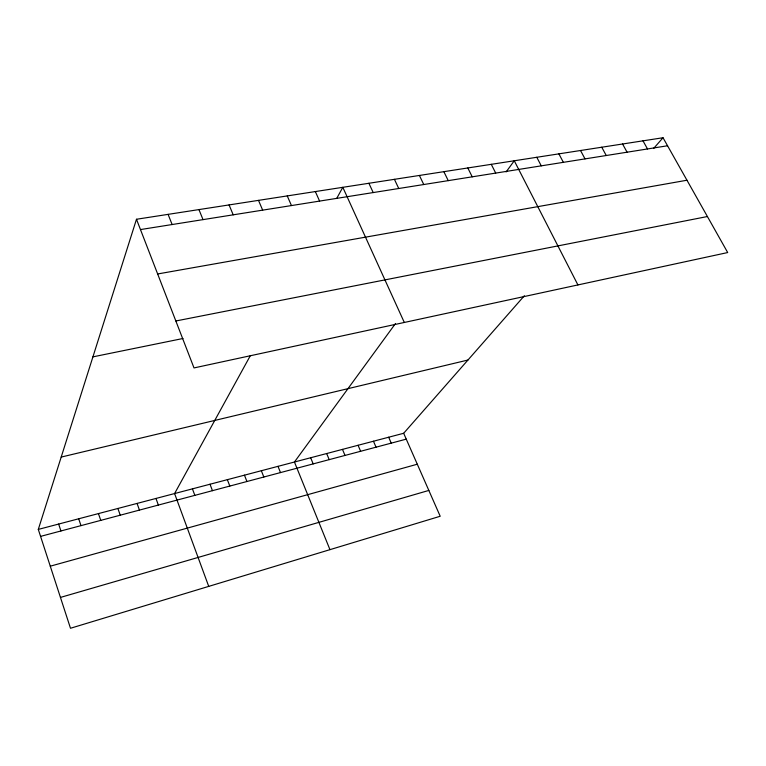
<?xml version="1.0" encoding="UTF-8"?>
<svg xmlns="http://www.w3.org/2000/svg" width="766" height="766" viewBox="0 0 766 766"><rect width="100%" height="100%" fill="white"/><g stroke="black" fill="none" stroke-linecap="round" stroke-linejoin="round"><path stroke-width="1.15" d="M524.375 295.733L403.672 433.278L440.201 516.255L70.491 628.264L38.3 529.411L136.482 219.258L663.03 137.736L727.7 252.55L194.009 367.929L136.482 219.258M250.415 355.529L174.591 493.553L208.725 586.383M336.647 198.528L342.814 187.306L404.304 322.457M395.476 323.549L294.441 462.013L329.955 549.653M506.125 171.929L514.264 160.764L577.909 284.933M653.628 148.451L663.03 137.736M60.447 597.423L428.836 490.432M50.278 566.189L417.298 464.215M40.569 536.382L406.258 439.148M38.3 529.411L403.672 433.278M61.203 457.072L467.949 360.039M92.925 356.86L182.997 338.495M175.845 320.983L707.411 216.529M157.652 273.969L686.968 180.23M140.475 229.57L667.55 145.77M642.99 140.829L647.509 148.958M622.576 143.998L627.086 152.204M601.75 147.216L606.251 155.517M580.532 150.509L585.013 158.888M558.883 153.861L563.355 162.335M536.794 157.279L541.256 165.849M491.274 164.326L495.707 173.087M467.815 167.955L472.22 176.822M443.859 171.661L448.244 180.642M419.395 175.452L423.761 184.529M394.413 179.321L398.751 188.503M368.896 183.275L373.205 192.572M315.343 191.557L319.594 201.094M287.25 195.914L291.463 205.566M388.668 437.223L391.244 443.141M373.463 441.226L376.029 447.191M258.496 200.366L262.671 210.143M358.067 445.276L360.623 451.279M342.469 449.383L345.016 455.435M229.072 204.924L233.199 214.825M326.67 453.539L329.198 459.638M310.661 457.752L313.179 463.899M198.94 209.587L203.028 219.622M278.001 466.341L280.5 472.584M168.089 214.365L172.13 224.534M261.34 470.726L263.83 477.017M244.459 475.169L246.93 481.508M227.349 479.669L229.81 486.065M210.008 484.236L212.45 490.68M192.419 488.861L194.851 495.363M155.967 498.455L158.361 505.062M137.066 503.425L139.441 510.089M117.887 508.471L120.243 515.192M98.431 513.584L100.767 520.373M78.687 518.783L80.995 525.629M58.647 524.059L60.935 530.962"/></g></svg>
